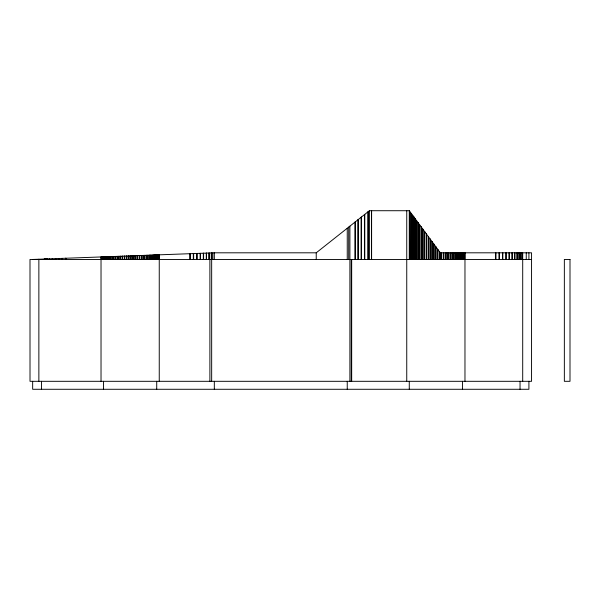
<?xml version="1.0" encoding="UTF-8"?>
<svg xmlns="http://www.w3.org/2000/svg" width="600" height="600" viewBox="0 0 600 600"><rect width="100%" height="100%" fill="white"/><g stroke="black" fill="none" stroke-linecap="round" stroke-linejoin="round"><path stroke-width="0.9" d="M38.865 381.308L38.865 259.23M101.025 381.308L101.025 256.957M211.665 381.308L211.665 252.907L211.71 259.455M349.905 381.308L349.905 226.155M32.655 259.455L214.32 252.81L316.23 252.81L369.397 210.72L409.275 210.72L440.287 252.81L440.287 259.455M440.287 252.81L531.562 252.81L531.562 381.308L30.015 381.308L30 259.455L531.562 259.455M528.908 252.81L528.908 259.455M528.908 381.308L528.908 389.28L32.655 389.28L32.655 381.308M526.245 252.81L526.245 259.455M522.705 252.81L522.705 381.308M521.82 252.81L521.73 259.455M520.702 252.81L520.702 259.455M520.575 252.81L520.575 259.455M520.043 381.308L520.043 389.28M519.165 252.81L519.165 259.455M518.993 252.81L518.993 259.455M517.215 252.81L517.215 259.455M517.005 252.81L517.005 259.455M514.905 252.81L514.905 259.455M514.658 252.81L514.658 259.455M512.265 252.81L512.265 259.455M511.987 252.81L511.987 259.455M509.332 252.81L509.332 259.455M509.033 252.81L509.033 259.455M506.175 252.81L506.175 259.455M505.853 252.81L505.853 259.455M502.838 252.81L502.838 259.455M502.5 252.81L502.5 259.455M499.373 252.81L499.373 259.455M499.028 252.81L499.028 259.455M495.847 252.81L495.847 259.455M495.675 252.81L495.675 259.455M464.97 252.81L464.97 381.308M464.865 252.81L464.842 259.455M464.558 252.81L464.52 259.455M464.13 252.81L464.085 259.455M463.575 252.81L463.522 259.455M462.908 252.81L462.84 259.455M462.442 381.308L462.442 389.28M462.12 252.81L462.12 259.455M462.045 252.81L462.045 259.455M461.228 252.81L461.228 259.455M461.138 252.81L461.138 259.455M460.222 252.81L460.222 259.455M460.125 252.81L460.125 259.455M459.112 252.81L459.112 259.455M459.007 252.81L459.007 259.455M457.905 252.81L457.905 259.455M457.785 252.81L457.785 259.455M456.6 252.81L456.6 259.455M456.472 252.81L456.472 259.455M455.205 252.81L455.205 259.455M455.077 252.81L455.077 259.455M453.728 252.81L453.728 259.455M453.592 252.81L453.592 259.455M452.175 252.81L452.175 259.455M452.033 252.81L452.033 259.455M450.555 252.81L450.555 259.455M450.405 252.81L450.405 259.455M448.868 252.81L448.868 259.455M448.717 252.81L448.717 259.455M447.127 252.81L447.127 259.455M446.97 252.81L446.97 259.455M445.342 252.81L445.342 259.455M445.178 252.81L445.178 259.455M443.513 252.81L443.513 259.455M443.34 252.81L443.34 259.455M441.653 252.81L441.653 259.455M441.48 252.81L441.48 259.455M439.763 252.097L439.763 259.455M439.59 251.865L439.59 259.455M437.857 249.51L437.857 259.455M437.685 249.278L437.685 259.455M435.945 246.915L435.945 259.455M435.772 246.683L435.772 259.455M434.033 244.32L434.033 259.455M433.86 244.087L433.86 259.455M432.127 241.733L432.127 259.455M431.955 241.5L431.955 259.455M430.237 239.175L430.237 259.455M430.072 238.942L430.072 259.455M428.377 236.64L428.377 259.455M428.205 236.415L428.205 259.455M426.54 234.157L426.54 259.455M426.375 233.933L426.375 259.455M424.748 231.72L424.748 259.455M424.59 231.502L424.59 259.455M423 229.35L423 259.455M422.85 229.14L422.85 259.455M421.312 227.055L421.312 259.455M421.162 226.853L421.162 259.455M419.685 224.85L419.685 259.455M419.543 224.655L419.543 259.455M418.125 222.735L418.125 259.455M417.99 222.548L417.99 259.455M416.647 220.725L416.647 259.455M416.513 220.545L416.513 259.455M415.245 218.82L415.245 259.455M415.118 218.655L415.118 259.455M413.933 217.042L413.933 259.455M413.82 216.885L413.82 259.455M412.71 215.385L412.71 259.455M412.605 215.243L412.605 259.455M411.592 213.87L411.592 259.455M411.495 213.735L411.495 259.455M410.49 212.37L410.58 259.455M409.597 211.155L409.673 259.455M409.275 210.72L409.275 259.455M409.275 381.308L409.275 389.28M406.748 210.72L406.748 381.308M371.61 210.72L371.61 259.455M371.438 210.72L371.438 259.455M369.397 210.72L369.397 259.455M368.257 211.62L368.257 259.455M367.913 211.897L367.913 259.455M364.785 214.373L364.785 259.455M364.447 214.635L364.447 259.455M361.433 217.028L361.433 259.455M361.11 217.282L361.11 259.455M358.252 219.54L358.252 259.455M357.952 219.78L357.952 259.455M355.298 221.88L355.298 259.455M355.028 222.097L355.028 259.455M351.675 259.455L351.675 381.308M351.278 259.455L351.278 381.308M348.72 227.093L348.72 259.455M347.243 228.255L347.243 259.455M347.243 381.308L347.243 389.28M316.23 252.81L316.23 259.455M214.32 252.81L214.32 259.455M214.32 381.308L214.32 389.28M212.843 252.87L212.843 259.455M211.493 252.915L211.493 259.455M211.282 252.923L211.282 259.455M209.888 259.455L209.888 381.308M209.183 252.998L209.183 259.455M208.935 253.013L208.935 259.455M206.542 253.095L206.542 259.455M206.265 253.11L206.265 259.455M203.61 253.208L203.61 259.455M203.31 253.215L203.31 259.455M200.452 253.32L200.452 259.455M200.13 253.335L200.13 259.455M197.115 253.44L197.115 259.455M196.778 253.455L196.778 259.455M193.65 253.567L193.65 259.455M193.305 253.583L193.305 259.455M190.125 253.695L190.125 259.455M189.953 253.702L189.953 259.455M159.248 254.827L159.248 381.308M159.135 254.827L159.113 259.455M158.4 254.858L158.355 259.455M157.852 254.88L157.852 259.455M157.8 254.88L157.8 259.455M157.185 254.903L157.118 259.455M156.72 381.308L156.72 389.28M156.398 254.933L156.398 259.455M156.322 254.933L156.322 259.455M155.505 254.962L155.505 259.455M155.415 254.97L155.415 259.455M154.5 255L154.5 259.455M154.403 255.007L154.403 259.455M153.39 255.045L153.39 259.455M153.285 255.045L153.285 259.455M152.175 255.083L152.175 259.455M152.062 255.09L152.062 259.455M150.877 255.135L150.877 259.455M150.75 255.135L150.75 259.455M149.483 255.188L149.483 259.455M149.347 255.188L149.347 259.455M148.005 255.24L148.005 259.455M147.87 255.24L147.87 259.455M146.453 255.292L146.453 259.455M146.31 255.3L146.31 259.455M144.833 255.353L144.833 259.455M144.683 255.36L144.683 259.455M143.145 255.413L143.145 259.455M142.988 255.42L142.988 259.455M141.405 255.48L141.405 259.455M141.248 255.487L141.248 259.455M139.62 255.548L139.62 259.455M139.455 255.555L139.455 259.455M137.79 255.615L137.79 259.455M137.618 255.615L137.618 259.455M135.922 255.683L135.922 259.455M135.757 255.69L135.757 259.455M134.04 255.75L134.04 259.455M133.868 255.757L133.868 259.455M132.135 255.817L132.135 259.455M131.962 255.825L131.962 259.455M130.222 255.892L130.222 259.455M130.05 255.892L130.05 259.455M128.31 255.96L128.31 259.455M128.137 255.968L128.137 259.455M126.405 256.028L126.405 259.455M126.233 256.035L126.233 259.455M124.515 256.095L124.515 259.455M124.343 256.103L124.343 259.455M122.648 256.163L122.648 259.455M122.483 256.17L122.483 259.455M120.817 256.23L120.817 259.455M120.653 256.237L120.653 259.455M119.025 256.298L119.025 259.455M118.868 256.305L118.868 259.455M117.278 256.365L117.278 259.455M117.127 256.365L117.127 259.455M115.59 256.425L115.59 259.455M115.44 256.433L115.44 259.455M113.962 256.485L113.962 259.455M113.82 256.493L113.82 259.455M112.403 256.538L112.403 259.455M112.267 256.545L112.267 259.455M110.917 256.597L110.917 259.455M110.79 256.597L110.79 259.455M109.523 256.65L109.523 259.455M109.395 256.65L109.395 259.455M108.21 256.695L108.21 259.455M108.09 256.695L108.09 259.455M106.988 256.74L106.988 259.455M106.882 256.74L106.882 259.455M105.87 256.778L105.87 259.455M105.773 256.785L105.773 259.455M103.95 256.853L103.868 259.455M103.552 381.308L103.552 389.28M103.155 256.882L103.087 259.455M102.472 256.905L102.472 259.455M102.42 256.905L102.42 259.455M101.91 256.928L101.865 259.455M101.153 256.95L101.13 259.455M65.887 258.24L65.887 259.455M65.715 258.248L65.715 259.455M62.535 258.368L62.535 259.455M62.19 258.375L62.19 259.455M59.062 258.495L59.062 259.455M58.725 258.502L58.725 259.455M55.71 258.615L55.71 259.455M55.387 258.63L55.387 259.455M52.53 258.735L52.53 259.455M52.23 258.743L52.23 259.455M49.575 258.84L49.575 259.455M49.305 258.847L49.305 259.455M47.715 258.907L47.715 259.455M47.093 258.93L47.093 259.455M46.905 258.938L46.905 259.455M46.657 258.945L46.657 259.455M45.84 258.975L45.84 259.455M45.555 258.99L45.555 259.455M44.925 259.013L44.925 259.455M44.557 259.02L44.557 259.455M44.37 259.028L44.348 259.455M44.175 259.035L44.175 259.455M41.52 381.308L41.52 389.28M570 259.455L564.352 259.455L564.352 381.308L570 381.308L570 259.455M522.487 259.455L522.487 252.81L522.442 259.455M158.835 259.455L158.835 254.843L158.797 259.455M104.858 259.455L104.858 256.815L104.767 259.455M101.475 259.455L101.475 256.942L101.438 259.455"/></g></svg>
